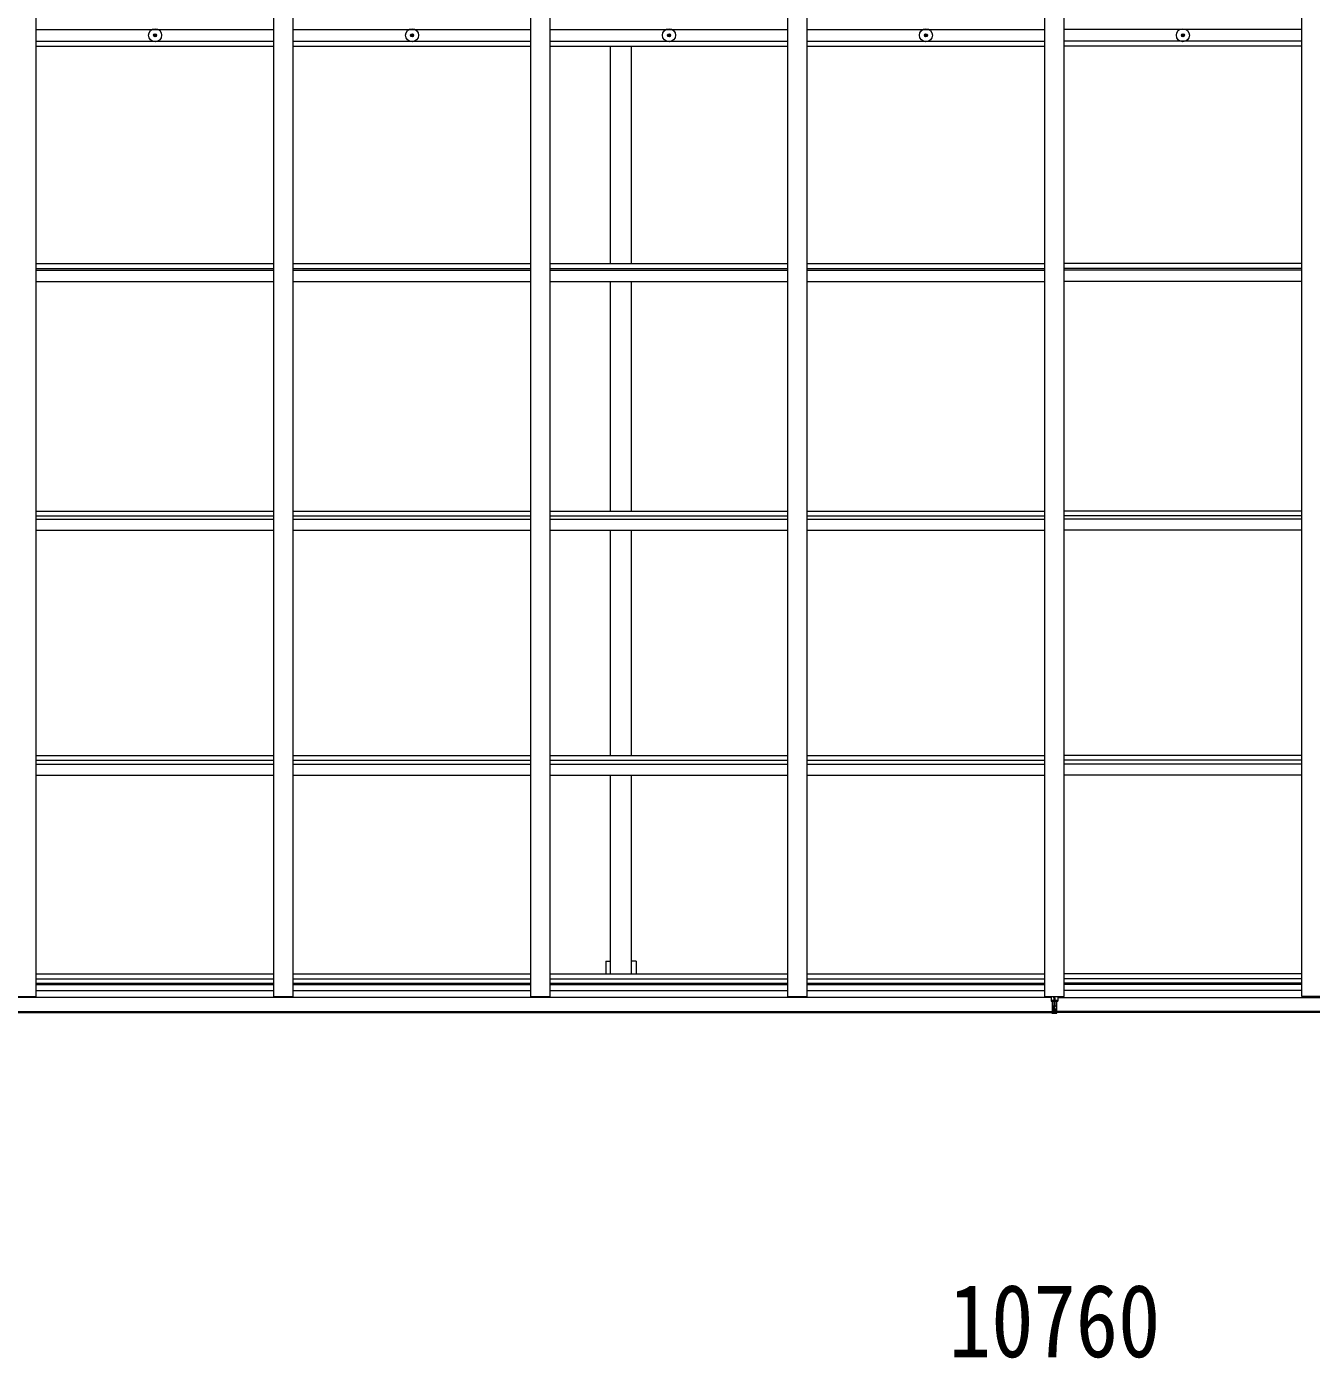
# Model space of a CAD drawing. Units: millimetres at full size, sheet at 1:40; details may follow other scales. Extents: x -11181 to 11305, y -7804 to 7716.
# Drawn here: x 1264 to 4614, y 647 to 4119 of the extents above; entities that cross this region are included whole.
import ezdxf
from ezdxf.enums import TextEntityAlignment as Align

# ---------------------------------------------------------------- set-up
doc = ezdxf.new("R2010")
doc.units = ezdxf.units.MM
doc.header["$LTSCALE"] = 40
for name, color, linetype, lineweight in [('0-1_本体', 4, 'Continuous', 9), ('0-3_ELV2', 4, 'Continuous', 9), ('0-4_TABLE1', 3, 'Continuous', 9), ('0-A_寸法', 6, 'Continuous', 9)]:
    doc.layers.add(name, color=color, linetype=linetype, lineweight=lineweight)
doc.styles.add('ＭＳ ゴシック', font='')
doc.styles.get('ＭＳ ゴシック').set_extended_font_data('MS Gothic')

msp = doc.modelspace()

# ---------------------------------------------------------------- linework, layer by layer
at = {"layer": '0-1_本体'}
for p, q in [((1289.36, 1590.59), (1289.36, 6602.56)), ((1909.36, 1590.59), (1909.36, 6602.56)), ((1959.36, 1590.59), (1959.36, 6602.56)), ((2579.36, 1590.59), (2579.36, 6602.56)), ((2629.36, 1590.59), (2629.36, 6602.56)), ((3249.36, 1590.59), (3249.36, 6602.56)), ((3299.36, 1590.59), (3299.36, 6602.56)), ((3919.36, 1590.59), (3919.36, 6602.56)), ((3969.36, 1590.59), (3969.36, 6602.56)), ((4589.36, 1590.59), (4589.36, 6602.56)), ((1289.36, 4111.58), (1909.36, 4111.58)), ((1959.36, 4111.58), (2579.36, 4111.58)), ((2629.36, 4111.58), (3249.36, 4111.58)), ((3299.36, 4111.58), (3919.36, 4111.58)), ((4589.36, 4111.58), (3969.36, 4111.58)), ((1289.36, 4081.58), (1909.36, 4081.58)), ((1289.36, 4068.58), (1909.36, 4068.58)), ((1959.36, 4081.58), (2579.36, 4081.58)), ((1959.36, 4068.58), (2579.36, 4068.58)), ((2629.36, 4081.58), (3249.36, 4081.58)), ((2629.36, 4068.58), (3249.36, 4068.58)), ((2786.86, 3501.06), (2786.86, 4068.58)), ((2841.86, 3501.06), (2841.86, 4068.58)), ((3299.36, 4081.58), (3919.36, 4081.58)), ((3299.36, 4068.58), (3919.36, 4068.58)), ((4589.36, 4081.58), (3969.36, 4081.58)), ((4589.36, 4068.58), (3969.36, 4068.58)), ((1289.36, 3501.06), (1909.36, 3501.06)), ((1289.36, 3488.04), (1909.36, 3488.04)), ((1289.36, 3484.17), (1909.36, 3484.17)), ((1959.36, 3501.06), (2579.36, 3501.06)), ((1959.36, 3488.04), (2579.36, 3488.04)), ((1959.36, 3484.17), (2579.36, 3484.17)), ((2629.36, 3501.06), (3249.36, 3501.06)), ((2629.36, 3488.04), (3249.36, 3488.04)), ((2629.36, 3484.17), (3249.36, 3484.17)), ((3299.36, 3501.06), (3919.36, 3501.06)), ((3299.36, 3488.04), (3919.36, 3488.04)), ((3299.36, 3484.17), (3919.36, 3484.17)), ((4589.36, 3501.06), (3969.36, 3501.06)), ((4589.36, 3488.04), (3969.36, 3488.04)), ((4589.36, 3484.17), (3969.36, 3484.17)), ((1289.36, 3454.38), (1909.36, 3454.38)), ((1959.36, 3454.38), (2579.36, 3454.38)), ((2629.36, 3454.38), (3249.36, 3454.38)), ((2786.86, 2856.04), (2786.86, 3454.38)), ((2841.86, 2856.04), (2841.86, 3454.38)), ((3299.36, 3454.38), (3919.36, 3454.38)), ((4589.36, 3454.38), (3969.36, 3454.38)), ((1289.36, 2856.04), (1909.36, 2856.04)), ((1959.36, 2856.04), (2579.36, 2856.04)), ((2629.36, 2856.04), (3249.36, 2856.04)), ((3299.36, 2856.04), (3919.36, 2856.04)), ((4589.36, 2856.04), (3969.36, 2856.04)), ((1289.36, 2843.11), (1909.36, 2843.11)), ((1289.36, 2835.2), (1909.36, 2835.2)), ((1959.36, 2843.11), (2579.36, 2843.11)), ((1959.36, 2835.2), (2579.36, 2835.2)), ((2629.36, 2843.11), (3249.36, 2843.11)), ((2629.36, 2835.2), (3249.36, 2835.2)), ((3299.36, 2843.11), (3919.34, 2843.11)), ((3299.36, 2835.2), (3919.36, 2835.2)), ((4589.36, 2835.2), (3969.36, 2835.2)), ((4589.36, 2843.11), (3969.37, 2843.11)), ((1289.36, 2805.87), (1909.36, 2805.87)), ((1959.36, 2805.87), (2579.36, 2805.87)), ((2629.36, 2805.87), (3249.36, 2805.87)), ((2786.86, 2218.88), (2786.86, 2805.87)), ((2841.86, 2218.88), (2841.86, 2805.87)), ((3299.36, 2805.87), (3919.36, 2805.87)), ((4589.36, 2805.87), (3969.36, 2805.87)), ((1289.36, 2218.88), (1909.36, 2218.88)), ((1289.36, 2206.04), (1909.36, 2206.04)), ((1289.36, 2195.89), (1909.36, 2195.89)), ((1959.36, 2218.88), (2579.36, 2218.88)), ((1959.36, 2206.04), (2579.36, 2206.04)), ((1959.36, 2195.89), (2579.36, 2195.89)), ((2629.36, 2218.88), (3249.36, 2218.88)), ((2629.36, 2206.04), (3249.36, 2206.04)), ((2629.36, 2195.89), (3249.36, 2195.89)), ((3299.36, 2218.88), (3919.36, 2218.88)), ((3299.36, 2206.04), (3919.36, 2206.04)), ((3299.36, 2195.89), (3919.36, 2195.89)), ((4589.36, 2218.88), (3969.36, 2218.88)), ((4589.36, 2206.04), (3969.36, 2206.04)), ((4589.36, 2195.89), (3969.36, 2195.89)), ((1289.36, 2166.92), (1909.36, 2166.92)), ((1959.36, 2166.92), (2579.36, 2166.92)), ((2629.36, 2166.92), (3249.36, 2166.92)), ((2786.86, 1649.46), (2786.86, 2166.92)), ((2841.86, 1649.46), (2841.86, 2166.92)), ((3299.36, 2166.92), (3919.36, 2166.92)), ((4589.36, 2166.92), (3969.36, 2166.92)), ((2774.86, 1682.29), (2786.86, 1682.29)), ((2774.86, 1682.29), (2774.86, 1649.46)), ((2853.86, 1682.29), (2841.86, 1682.29)), ((2853.86, 1682.29), (2853.86, 1649.46)), ((1289.36, 1649.46), (1909.36, 1649.46)), ((1289.36, 1636.63), (1909.36, 1636.63)), ((1959.36, 1649.46), (2579.36, 1649.46)), ((1959.36, 1636.63), (2579.36, 1636.63)), ((2629.36, 1649.46), (3249.36, 1649.46)), ((2629.36, 1636.63), (3249.36, 1636.63)), ((3299.36, 1649.46), (3919.36, 1649.46)), ((3299.36, 1636.63), (3919.36, 1636.63)), ((4589.36, 1649.46), (3969.36, 1649.46)), ((4589.36, 1636.63), (3969.36, 1636.63)), ((1289.36, 1625.29), (1909.36, 1625.29)), ((1289.36, 1621.5), (1909.36, 1621.5)), ((1289.36, 1605.55), (1909.36, 1605.55)), ((1959.36, 1625.29), (2579.36, 1625.29)), ((1959.36, 1621.5), (2579.36, 1621.5)), ((1959.36, 1605.55), (2579.36, 1605.55)), ((2629.36, 1625.29), (3249.36, 1625.29)), ((2629.36, 1621.5), (3249.36, 1621.5)), ((2629.36, 1605.55), (3249.36, 1605.55)), ((3299.36, 1625.29), (3919.36, 1625.29)), ((3299.36, 1621.5), (3919.36, 1621.5)), ((3299.36, 1605.55), (3919.36, 1605.55)), ((4589.36, 1625.29), (3969.36, 1625.29)), ((4589.36, 1621.5), (3969.36, 1621.5)), ((4589.36, 1605.55), (3969.36, 1605.55)), ((3935.86, 1587.27), (-1381.64, 1587.27)), ((1239.36, 1590.59), (1289.36, 1590.59)), ((1909.36, 1590.59), (1959.36, 1590.59)), ((2579.36, 1590.59), (2629.36, 1590.59)), ((3249.36, 1590.59), (3299.36, 1590.59)), ((3919.36, 1590.59), (3969.36, 1590.59)), ((3953.6, 1587.27), (9270.36, 1587.27)), ((4639.36, 1590.59), (4589.36, 1590.59)), ((-1414.14, 1550.72), (3937.86, 1550.72)), ((-1414.14, 1548.29), (3937.86, 1548.29)), ((9302.86, 1550.72), (3951.6, 1550.72)), ((9302.86, 1548.29), (3951.6, 1548.29))]:
    msp.add_line(p, q, dxfattribs=at)
at = {"layer": '0-3_ELV2'}
for p, q in [((1598.84, 4097.71), (1598.74, 4097.2)), ((1598.86, 4098.82), (1598.84, 4097.71)), ((1599.86, 4098.82), (1599.88, 4097.71)), ((1599.88, 4097.71), (1599.98, 4097.2)), ((2268.84, 4097.71), (2268.74, 4097.2)), ((2268.86, 4098.82), (2268.84, 4097.71)), ((2269.86, 4098.82), (2269.88, 4097.71)), ((2269.88, 4097.71), (2269.98, 4097.2)), ((2938.84, 4097.71), (2938.74, 4097.2)), ((2938.86, 4098.82), (2938.84, 4097.71)), ((2939.86, 4098.82), (2939.88, 4097.71)), ((2939.88, 4097.71), (2939.98, 4097.2)), ((3608.84, 4097.71), (3608.74, 4097.2)), ((3608.86, 4098.82), (3608.84, 4097.71)), ((3609.86, 4098.82), (3609.88, 4097.71)), ((3609.88, 4097.71), (3609.98, 4097.2)), ((4278.84, 4097.71), (4278.74, 4097.2)), ((4278.86, 4098.82), (4278.84, 4097.71)), ((4279.86, 4098.82), (4279.88, 4097.71)), ((4279.88, 4097.71), (4279.98, 4097.2)), ((1597.11, 4097.08), (1598.22, 4097.1)), ((1597.11, 4096.08), (1598.22, 4096.06)), ((1598.22, 4097.1), (1598.74, 4097.2)), ((1598.22, 4096.06), (1598.74, 4095.96)), ((1598.84, 4095.44), (1598.74, 4095.96)), ((1598.86, 4094.33), (1598.84, 4095.44)), ((1599.86, 4094.33), (1599.88, 4095.44)), ((1599.88, 4095.44), (1599.98, 4095.96)), ((1600.49, 4097.1), (1599.98, 4097.2)), ((1600.49, 4096.06), (1599.98, 4095.96)), ((1601.6, 4097.08), (1600.49, 4097.1)), ((1601.6, 4096.08), (1600.49, 4096.06)), ((2267.11, 4097.08), (2268.22, 4097.1)), ((2267.11, 4096.08), (2268.22, 4096.06)), ((2268.22, 4097.1), (2268.74, 4097.2)), ((2268.22, 4096.06), (2268.74, 4095.96)), ((2268.84, 4095.44), (2268.74, 4095.96)), ((2268.86, 4094.33), (2268.84, 4095.44)), ((2269.86, 4094.33), (2269.88, 4095.44)), ((2269.88, 4095.44), (2269.98, 4095.96)), ((2270.49, 4097.1), (2269.98, 4097.2)), ((2270.49, 4096.06), (2269.98, 4095.96)), ((2271.6, 4097.08), (2270.49, 4097.1)), ((2271.6, 4096.08), (2270.49, 4096.06)), ((2937.11, 4097.08), (2938.22, 4097.1)), ((2937.11, 4096.08), (2938.22, 4096.06)), ((2938.22, 4097.1), (2938.74, 4097.2)), ((2938.22, 4096.06), (2938.74, 4095.96)), ((2938.84, 4095.44), (2938.74, 4095.96)), ((2938.86, 4094.33), (2938.84, 4095.44)), ((2939.86, 4094.33), (2939.88, 4095.44)), ((2939.88, 4095.44), (2939.98, 4095.96)), ((2940.49, 4097.1), (2939.98, 4097.2)), ((2940.49, 4096.06), (2939.98, 4095.96)), ((2941.6, 4097.08), (2940.49, 4097.1)), ((2941.6, 4096.08), (2940.49, 4096.06)), ((3607.11, 4097.08), (3608.22, 4097.1)), ((3607.11, 4096.08), (3608.22, 4096.06)), ((3608.22, 4097.1), (3608.74, 4097.2)), ((3608.22, 4096.06), (3608.74, 4095.96)), ((3608.84, 4095.44), (3608.74, 4095.96)), ((3608.86, 4094.33), (3608.84, 4095.44)), ((3609.86, 4094.33), (3609.88, 4095.44)), ((3609.88, 4095.44), (3609.98, 4095.96)), ((3610.49, 4097.1), (3609.98, 4097.2)), ((3610.49, 4096.06), (3609.98, 4095.96)), ((3611.6, 4097.08), (3610.49, 4097.1)), ((3611.6, 4096.08), (3610.49, 4096.06)), ((4277.11, 4097.08), (4278.22, 4097.1)), ((4277.11, 4096.08), (4278.22, 4096.06)), ((4278.22, 4097.1), (4278.74, 4097.2)), ((4278.22, 4096.06), (4278.74, 4095.96)), ((4278.84, 4095.44), (4278.74, 4095.96)), ((4278.86, 4094.33), (4278.84, 4095.44)), ((4279.86, 4094.33), (4279.88, 4095.44)), ((4279.88, 4095.44), (4279.98, 4095.96)), ((4280.49, 4097.1), (4279.98, 4097.2)), ((4280.49, 4096.06), (4279.98, 4095.96)), ((4281.6, 4097.08), (4280.49, 4097.1)), ((4281.6, 4096.08), (4280.49, 4096.06))]:
    msp.add_line(p, q, dxfattribs=at)
for centre, radius in [((1599.36, 4096.58), 17), ((1599.36, 4096.58), 4), ((2269.36, 4096.58), 17), ((2269.36, 4096.58), 4), ((2939.36, 4096.58), 17), ((2939.36, 4096.58), 4), ((3609.36, 4096.58), 17), ((3609.36, 4096.58), 4), ((4279.36, 4096.58), 17), ((4279.36, 4096.58), 4)]:
    msp.add_circle(centre, radius, dxfattribs=at)
for centre, start, end in [((1599.36, 4096.58), 77.44414, 102.55586), ((2269.36, 4096.58), 77.44414, 102.55586), ((2939.36, 4096.58), 77.44414, 102.55586), ((3609.36, 4096.58), 77.44414, 102.55586), ((4279.36, 4096.58), 77.44414, 102.55586), ((1599.36, 4096.58), 167.44414, 192.55586), ((1599.36, 4096.58), 257.44414, 282.55586), ((1599.36, 4096.58), 347.44414, 12.55586), ((2269.36, 4096.58), 167.44414, 192.55586), ((2269.36, 4096.58), 257.44414, 282.55586), ((2269.36, 4096.58), 347.44414, 12.55586), ((2939.36, 4096.58), 167.44414, 192.55586), ((2939.36, 4096.58), 257.44414, 282.55586), ((2939.36, 4096.58), 347.44414, 12.55586), ((3609.36, 4096.58), 167.44414, 192.55586), ((3609.36, 4096.58), 257.44414, 282.55586), ((3609.36, 4096.58), 347.44414, 12.55586), ((4279.36, 4096.58), 167.44414, 192.55586), ((4279.36, 4096.58), 257.44414, 282.55586), ((4279.36, 4096.58), 347.44414, 12.55586)]:
    msp.add_arc(centre, 2.3, start, end, dxfattribs=at)
at = {"layer": '0-4_TABLE1'}
for p, q in [((3935.86, 1590.59), (3935.86, 1579.71)), ((3935.86, 1579.21), (3942.86, 1579.27)), ((3935.86, 1577.83), (3942.86, 1577.77)), ((3938.86, 1577.8), (3938.86, 1565.93)), ((3938.86, 1565.93), (3942.86, 1565.97)), ((3938.86, 1565.93), (3938.86, 1557.7)), ((3942.86, 1586.77), (3942.86, 1590.59)), ((3942.86, 1586.77), (3945.86, 1586.77)), ((3942.86, 1586.77), (3942.86, 1579.7)), ((3942.86, 1579.7), (3945.86, 1579.7)), ((3942.86, 1579.7), (3942.86, 1570.06)), ((3942.86, 1570.06), (3945.86, 1570.06)), ((3942.86, 1570.06), (3942.86, 1562.98)), ((3942.86, 1562.98), (3945.86, 1562.98)), ((3942.86, 1552.27), (3942.86, 1562.98)), ((3945.86, 1586.77), (3945.86, 1590.59)), ((3945.86, 1586.77), (3945.86, 1579.7)), ((3945.86, 1579.7), (3945.86, 1570.06)), ((3952.86, 1578.33), (3945.86, 1578.27)), ((3945.86, 1570.06), (3945.86, 1562.98)), ((3945.86, 1552.27), (3945.86, 1562.98)), ((3949.86, 1577.8), (3949.86, 1565.97)), ((3952.86, 1590.59), (3952.86, 1579.71)), ((3952.86, 1579.21), (3952.86, 1578.33)), ((3937.86, 1551.27), (3937.86, 1549.77)), ((3942.86, 1549.47), (3937.86, 1549.77)), ((3937.86, 1549.77), (3937.86, 1546.77)), ((3937.86, 1546.77), (3942.7, 1546.47)), ((3938.86, 1557.7), (3942.86, 1557.77)), ((3938.86, 1557.7), (3938.86, 1554.1)), ((3938.86, 1554.1), (3942.86, 1554.17)), ((3938.86, 1554.1), (3938.86, 1552.27)), ((3938.86, 1552.27), (3942.86, 1552.27)), ((3942.7, 1546.47), (3944.36, 1546.37)), ((3942.86, 1552.27), (3942.86, 1549.47)), ((3944.36, 1549.38), (3942.86, 1549.47)), ((3950.86, 1549.77), (3944.36, 1549.38)), ((3944.36, 1546.37), (3944.36, 1549.38)), ((3945.86, 1554.17), (3949.86, 1554.17)), ((3945.86, 1552.27), (3949.86, 1552.27)), ((3949.86, 1554.17), (3949.86, 1552.27)), ((3950.86, 1551.27), (3950.86, 1549.77))]:
    msp.add_line(p, q, dxfattribs=at)
for points in [[(3942.86, 1579.77), (3935.86, 1579.71), (3935.86, 1579.21), (3935.86, 1578.33)], [(3942.86, 1578.27), (3935.86, 1578.33), (3935.86, 1577.83)], [(3945.86, 1579.27), (3952.86, 1579.21), (3952.86, 1579.71), (3945.86, 1579.77)], [(3945.86, 1577.77), (3952.86, 1577.83), (3952.86, 1578.33)], [(3945.86, 1565.97), (3949.86, 1565.97), (3949.86, 1557.77)], [(3944.36, 1546.37), (3950.86, 1546.77), (3950.86, 1549.77)], [(3945.86, 1557.77), (3949.86, 1557.77), (3949.86, 1554.17)]]:
    msp.add_lwpolyline(points, dxfattribs=at)
for centre, start, end in [((3938.86, 1551.27), 90, 180), ((3949.86, 1551.27), 0, 90)]:
    msp.add_arc(centre, 1, start, end, dxfattribs=at)
for centre, major_axis, ratio, start_param, end_param in [((3942.88, 1549.47), (0.18, 2.99), 0.008711, 1.5718618, 3.1415927), ((3770.99, 1559.98), (171.87, -10.52), 0.017422, 0.0000005, 0.0010659)]:
    msp.add_ellipse(centre, major_axis=major_axis, ratio=ratio, start_param=start_param, end_param=end_param, dxfattribs=at)

# ---------------------------------------------------------------- texts
at = {"layer": '0-A_寸法', "color": 7, "style": 'ＭＳ ゴシック', "width": 0.85}
msp.add_text('10760', height=190.6, dxfattribs=at).set_placement((3669.36, 592.57), align=Align.BOTTOM_LEFT)

doc.saveas('drawing.dxf')
